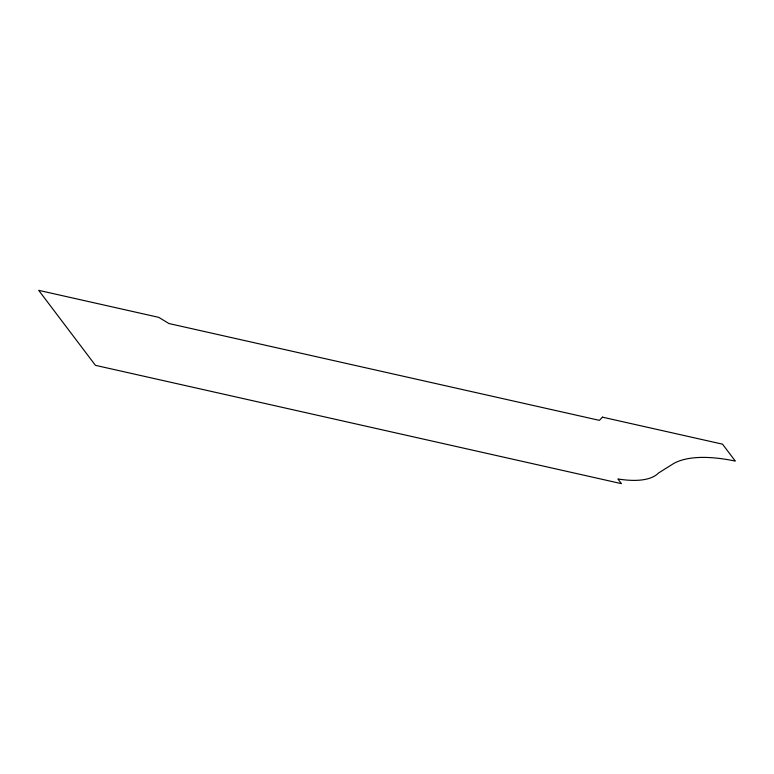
<?xml version="1.0" encoding="UTF-8"?>
<svg xmlns="http://www.w3.org/2000/svg" width="774" height="774" viewBox="0 0 774 774"><rect width="100%" height="100%" fill="white"/><g stroke="black" fill="none" stroke-linecap="round" stroke-linejoin="round"><path stroke-width="1.16" d="M602.443 417.157L599.415 420.359L168.887 323.522L158.767 317.359L38.7 290.347L95.434 365.338L621.445 483.653L617.894 478.961A115.636 41.815 29.5 0 0 658.548 472.991L673.37 463.703A168.152 60.807 29.5 0 1 735.3 461.062L722.51 444.16L602.443 417.157"/></g></svg>
